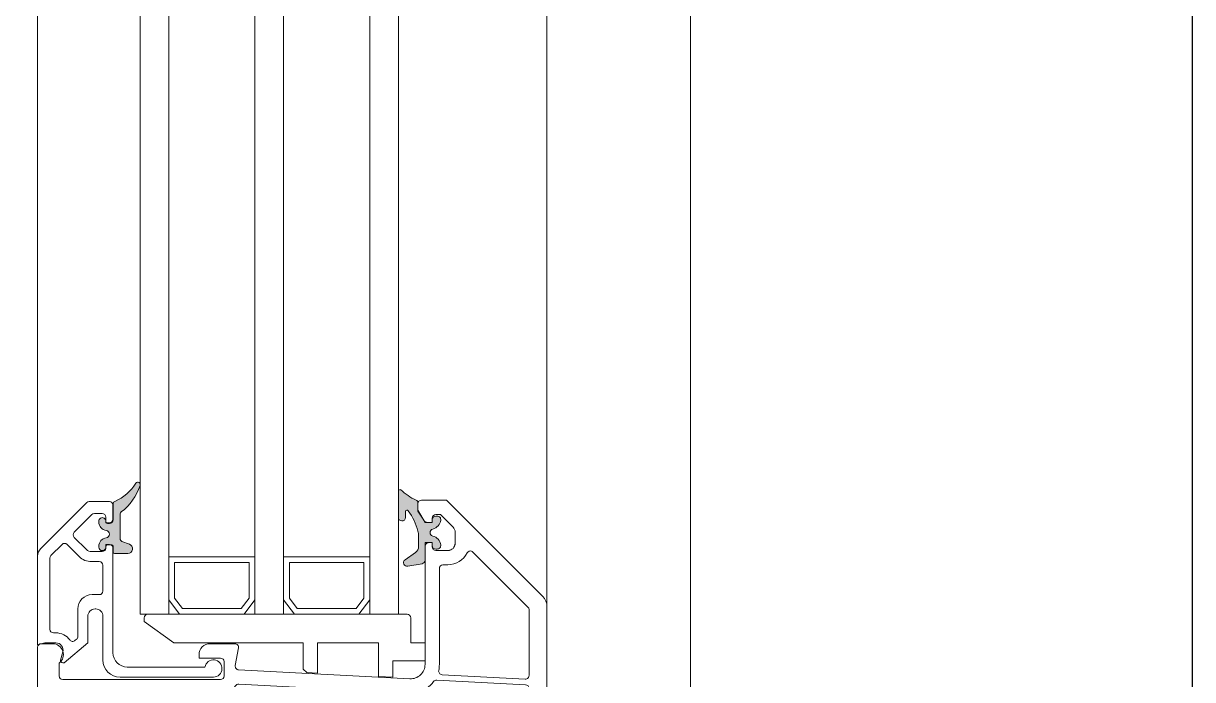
# Model space of a CAD drawing. Header units: millimetres. Extents: x 0 to 145404, y 0 to 194550.
# Drawn here: x 130112.5 to 130275.5, y 116159.8 to 116251.3 of the extents above; entities that cross this region are included whole.
import ezdxf

# ---------------------------------------------------------------- set-up
doc = ezdxf.new("R2010")
doc.units = ezdxf.units.MM
doc.linetypes.add('HIDDEN2', pattern=[0.1875, 0.125, -0.0625])
for name, color, linetype, lineweight in [('АР - детали окон', 152, 'Continuous', 0), ('АР - Наружная стена', 144, 'Continuous', 30), ('АР - Окна', 150, 'Continuous', 9), ('АР - Окна - детали окон', 152, 'Continuous', 9), ('АР - окна - открывание', 251, 'Continuous', 5), ('АР - Окна - резинки', 30, 'Continuous', 9), ('АР - стекла', 142, 'Continuous', 0)]:
    doc.layers.add(name, color=color, linetype=linetype, lineweight=lineweight)

# ---------------------------------------------------------------- blocks, each defined once
blk = doc.blocks.new('25')
at = {"layer": 'АР - Окна - детали окон'}
h = blk.add_hatch(color=256, dxfattribs=at)
h.dxf.hatch_style = 1
edge = h.paths.add_edge_path()
edge.add_arc((-2.497890888613941, -4.490323744679351), 0.5000000001979215, 359.9980242303806, 450.0000000113858)
edge.add_line((-2.4978908887133, -3.990323744481429), (-2.897890888620168, -3.990323744481429))
edge.add_line((-2.897890888620168, -3.990323744481429), (-2.897856888361275, -2.990343744633719))
edge.add_line((-2.897856888361275, -2.990343744633719), (-0.4505448886193335, -2.990323744481429))
edge.add_arc((-0.4505448926233743, -2.490323749247307), 0.4999999952341221, 270.0000004588292, 350.0000014347814)
edge.add_line((0.04185898136347532, -2.577147824922577), (0.3945129765197635, -0.5771478971000761))
edge.add_arc((-0.09789088773617238, -0.4903237435416674), 0.4999999991753122, 349.9999924519863, 504.9999998679782)
edge.add_line((-0.507466908544302, -0.2035355248954147), (-1.530025654006749, -1.663899909006432))
edge.add_arc((-2.34917788860536, -1.090323744747779), 0.9999999998267827, 270.0000000006183, 325.00001902461395, ccw=False)
edge.add_line((-2.349177888594568, -2.090323744574562), (-3.797890888527036, -2.090323744574562))
edge.add_arc((-3.970892281635298, -0.5442798727373308), 1.555693136728081, 250.04413564126241, 276.3848031232614, ccw=False)
edge.add_arc((-2.084391110469657, 6.651791598224109), 8.989503826501275, 234.41847612652668, 254.4000162285269, ccw=False)
edge.add_arc((-7.231827899811059, -0.4800328644187086), 0.1976053276153825, 87.85587721121601, 245.09883681721539, ccw=False)
edge.add_line((-7.224434838630259, -0.2825658845249563), (-6.391395028680563, -0.2769716049078852))
edge.add_arc((-6.417938009286713, 0.2214817820104262), 0.4991596024818057, 273.048160102038, 453.0481243120365)
edge.add_line((-6.444480678532273, 0.7199351855088025), (-10.12122348835692, 0.7199356651399285))
edge.add_arc((-10.02002408055945, 0.4746591346412935), 0.2653335571540195, 112.4207066408584, 199.3718991658691)
edge.add_arc((-16.2191599395261, -5.288230310842668), 8.221481362752604, 25.48880957200089, 43.64991330699951, ccw=False)
edge.add_arc((-8.503924998781292, -1.690323744480929), 0.3000000000005013, 191.5207785813584, 270.000000062365)
edge.add_line((-8.50392499845475, -1.990323744481429), (-7.42994188843295, -1.990323744481429))
edge.add_line((-7.42994188843295, -1.990323744481429), (-5.697874888777733, -2.990343744633719))
edge.add_line((-5.697874888777733, -2.990343744633719), (-5.697874888777733, -3.990343744633719))
edge.add_line((-5.697874888777733, -3.990343744633719), (-6.097890888340771, -3.990323744481429))
edge.add_arc((-6.097890888340771, -4.490323744481429), 0.5, 90, 180)
edge.add_line((-6.597890888340771, -4.490323744481429), (-6.597882888745517, -4.690369894495234))
edge.add_arc((-6.097882888730582, -4.690369895709321), 0.5000000000149347, 179.9999998608759, 277.9890196080795)
edge.add_arc((-6.236866216837992, -3.700075172161232), 1.500000002504433, 277.9890199275263, 345.8108212255253)
edge.add_arc((-4.297882886675707, -4.190323742523949), 0.500000001343046, 14.190192090774019, 165.8108215837725, ccw=False)
edge.add_arc((-2.358908226949, -3.700040888545715), 1.500000000648789, 194.1901916505838, 262.0129856835848)
edge.add_arc((-2.497856888678613, -4.69034047465727), 0.5000000002242052, 262.0129858622248, 360.0000000202263)
edge.add_line((-1.997856888454407, -4.690340474480763), (-1.9978908887133, -4.490340986521915))
at = {"layer": 'АР - Окна - детали окон', "ltscale": 0.5, "flags": 128}
blk.add_lwpolyline([(-1.9978908887133, -4.490340986521915, 0.4142236625048969), (-2.4978908887133, -3.990323744481429), (-2.897890888620168, -3.990323744481429), (-2.897856888361275, -2.990343744633719), (-0.4505448886193335, -2.990323744481429, 0.3639702390887247), (0.04185898136347532, -2.577147824922577), (0.3945129765197635, -0.5771478971000761, 0.8025849048733389), (-0.507466908544302, -0.2035355248954147), (-1.530025654006749, -1.663899909006432, -0.2446985312071642), (-2.349177888594568, -2.090323744574562), (-3.797890888527036, -2.090323744574562, -0.115441602755359), (-4.501844414509833, -2.006562666269019, -0.08740750107341748), (-7.315030458383262, -0.6592679049354047, -0.8188035862802794), (-7.224434838630259, -0.2825658845249563), (-6.391395028680563, -0.2769716049078852, 0.9999996876733664), (-6.444480678532273, 0.7199351855088025), (-10.12122348835692, 0.7199356651399285, 0.3987127071440715), (-10.27033589873463, 0.3866483953315765, -0.07940904775542464), (-8.79788070032373, -1.75024073314853, 0.356473528983741), (-8.50392499845475, -1.990323744481429), (-7.42994188843295, -1.990323744481429), (-5.697874888777733, -2.990343744633719), (-5.697874888777733, -3.990343744633719), (-6.097890888340771, -3.990323744481429, 0.414213562373095), (-6.597890888340771, -4.490323744481429), (-6.597882888745517, -4.690369894495234, 0.4556683960672588), (-6.028391228988767, -5.185517256846651, 0.3048806673354255), (-4.782628720160574, -4.067761602113023, -0.778623334121811), (-3.813139221630991, -4.067753026029095, 0.3048854015993097), (-2.567331217229366, -5.185490268049762, 0.4556578280662388), (-1.997856888454407, -4.690340474480763)], format="xyb", close=True, dxfattribs=at)
blk = doc.blocks.new('пф 22')
at = {"layer": 'АР - Окна - детали окон', "linetype": 'ByBlock', "ltscale": 100}
h = blk.add_hatch(color=252, dxfattribs=at)
h.dxf.hatch_style = 1
edge = h.paths.add_edge_path()
edge.add_line((0, 0), (0, -14.54080896731466))
edge.add_arc((-0.499999998263002, -14.54068688430056), 0.5000000131672642, 269.9999998009547, 359.9860103173127, ccw=False)
edge.add_line((-0.5, -15.04068689746782), (-24, -15.04068689746782))
edge.add_line((-24, -15.04068689746782), (-24, -16.54068689746782))
edge.add_line((-24, -16.54068689746782), (-0.5, -16.54068689746782))
edge.add_arc((-0.4999999993962079, -14.54068689434616), 2.000000003121659, 269.9999999827027, 359.9965028670595)
edge.add_line((1.5, -14.54080896731466), (1.5, 0))
edge.add_line((1.5, 0), (1.5, 14.45931310253218))
edge.add_arc((-0.5, 14.45931310253218), 2, 0, 90)
edge.add_line((-0.5, 16.45931310253218), (-24, 16.45931310253218))
edge.add_line((-24, 16.45931310253218), (-24, 14.95931310253218))
edge.add_line((-24, 14.95931310253218), (-0.5, 14.95931310253218))
edge.add_arc((-0.5, 14.45931310253218), 0.5, 0, 90, ccw=False)
edge.add_line((0, 14.45931310253218), (0, 0))
at = {"layer": 'АР - Окна - детали окон', "linetype": 'Continuous', "ltscale": 0.5, "flags": 128}
for points in [[(10.00007638242096, -36.58600461808965, 0.414213562373095), (10.50004599988461, -36.086035000626), (10.50004599988461, -34.48602943634614, 0.7207612074404529), (7.800040999893099, -33.58603561716154), (6.000045626424253, -33.58603561716154, -0.414213562373095), (5.500045999884605, -33.08603599062189), (5.500045999884605, -11.08603524370119, -0.414213562373095), (6.000045626424253, -10.58603561716154), (8.000046373344958, -10.58603561716154, -0.414213562373095), (8.500045999884605, -11.08603524370119), (8.500045999884605, -14.08603561716154), (9.000047120731324, -14.08603561716154, 0.414213562373095), (10.50004599988461, -12.5860367375426), (10.50004599988461, -9.086035237181932, 0.4663076484297019), (9.91322219464928, -8.593631582800299), (7.44750710343942, -9.028403598815203, -0.4504671432811831), (6.861367993056774, -8.56216748431325), (5.610316006001085, 15.30932527175173, -0.4296339427720533), (7.607575501780957, 17.41399738285691), (24.05231806775555, 17.41399538284168, 0.3888787210067404), (24.55041496362537, 17.87041696766391), (24.59797200001776, 18.41399538284168), (24.00001462642103, 18.41399538284168, -0.414213562373095), (23.50001499988139, 18.91399500938132), (23.50001499988139, 20.61399313015863, -0.414213562373095), (24.50001425296068, 21.61399238277227), (26.05734236398712, 21.61399238277227, -0.1989110945363628), (26.7644458077848, 21.32110257539898), (28.5, 19.58556538308039), (28.5, 18.91399500938132, -0.414213562373095), (28.00000037346035, 18.41399538284168), (27.39796000020579, 18.41399538284168), (27.46741699893028, 17.6200923928991, 0.2447000054231404), (27.71551699982956, 17.230655382853), (29.00003100000322, 16.41399538284168), (30.00000037346035, 16.41399538284168, 0.414213562373095), (30.5, 16.91399500938132), (30.5, 20.41399538284168), (17.08584924926981, 33.82818413339555, 0.1989125858137271), (15.67163771158084, 34.41397138312459), (-26.00000008568168, 34.41399538284168, 0.414213731059474), (-26.5, 33.91399575630203), (-26.5, 31.91399500938132, 0.414213562373095), (-26.00000037346035, 31.41399538284168), (-25.00000048009679, 31.41399538284168, -0.4142133840902218), (-24.5, 30.91399520728737), (-24.49999300017953, 19.41399531392381, -0.414213740655921), (-24.99999262625352, 18.91399538284168), (-27.00000037346035, 18.91399538284168, 0.414213562373095), (-27.5, 18.41399575630203), (-27.5, 4.613992382772267), (-25.29999999981374, 4.613992382772267), (-25.29999999981374, 2.613992382772267), (-21.30000300006941, 2.613992382772267), (-21.30000300006941, 3.895615439862013, -0.5223602831779204), (-20.62634552968666, 4.364490208681673), (-16.22634065011516, 2.734860623721033, -0.3137494600325467), (-15.89999700011685, 2.26598523883149), (-15.89999700011685, -2.163137617055327, -0.3779650000000018), (-15.89999700011685, -4.808889617212117), (-15.89999700011685, -9.237997472751886, -0.3137494600325357), (-16.22634065011516, -9.70687285810709), (-20.62634552968666, -11.33650244306773, -0.5223602831779198), (-21.30000300006941, -10.86762767378241), (-21.30000300006941, -9.586004617158324), (-25.29999999981374, -9.586004617158324), (-25.29999999981374, -11.58600461715832), (-27.5, -11.58600461715832), (-27.5, -19.08600499061868, -0.4142136248932759), (-27.99999973317608, -19.58600461715832), (-42.0543365618214, -19.58600161690265, 0.3888803697501749), (-42.55243732081726, -20.04242928186432), (-42.59999099979177, -20.58600461715832), (-41.99999962653965, -20.58600461715832, -0.414213562373095), (-41.5, -21.08600424369797), (-41.5, -22.58600536407903, -0.414213562373095), (-42.4999992530793, -23.58600461715832), (-45.5000007469207, -23.58600461715832, -0.414213562373095), (-46.5, -22.58600536407903), (-46.5, -21.08600442530587, -0.414213562373095), (-46.00000019138679, -20.58600461669266), (-45.40000900020823, -20.58600461715832), (-45.4475716734305, -20.04241792252287, 0.3888761047889064), (-45.94566395692527, -19.58600461715832), (-48.00000037346035, -19.58600461715832, 0.414213562373095), (-48.5, -20.08600424369797), (-48.5, -34.5860055256635, 0.414213562373095), (-46.50000090850517, -36.58600461715832)], [(-22.49999199993908, 17.91399556677788, 0.4142133888067069), (-21.9999915198423, 17.41399538284168), (3.865917682182044, 17.41399538284168, 0.2504918936243434), (4.281657267827541, 17.63621778367087, -0.08529994887351053), (5.214333735406399, 18.61905418522656, 0.2504917592246894), (5.414493041113019, 19.04585360083729), (4.764936031773686, 31.44014477403834, 0.3989593756714407), (4.265620961319655, 31.91397738270462), (-21.99999956879765, 31.91399338282645, 0.4142139143587452), (-22.5, 31.413992960006)], [(7.607576000038534, 19.41399738285691), (21.00001529883593, 19.41399538284168, 0.414213606113147), (21.50001499988139, 19.91399500938132), (21.50001499988139, 20.61399480700493, -0.2836257497458363), (23.15387168247253, 23.29501822357997, 0.5113885279364263), (23.28306865971535, 24.09540872322395), (15.61097495863214, 31.76752442447469, 0.1989125985937846), (15.25742171378806, 31.91397138312459), (6.068092086818069, 31.91397638292983, 0.4296340573823559), (5.568777000531554, 31.38780837273225), (6.176575026940554, 19.79032387118787, 0.4607369999999725), (6.779411501251161, 19.32732548890635, -0.0521850000000031)], [(3.707591000013053, 16.30288438312709, 0.4814801107898688), (3.220092820003629, 16.91399538284168), (-25.00000037346035, 16.91399538284168, 0.414213562373095), (-25.5, 16.41399575630203), (-25.5, 7.113992009311914, 0.414213562373095), (-25.00000037346035, 6.613992382772267), (-20.94153100019321, 6.613992382772267), (-15.53171361191198, 4.6103579797782, -0.3137490212917867), (-13.89999700011685, 2.265986907761544), (-13.89999399986118, 0.2639856124296784, 0.2360675819971982), (-13.69999401690438, -0.1360136042349041), (-10.29999399976805, -2.686013617087156, -0.5000000000003286), (-10.29999400023371, -4.286013617180288), (-13.69999565929174, -6.836014861706644, 0.2360679774990762), (-13.89999700011685, -7.236017542891204), (-13.89999700011685, -9.237995395902544, -0.3137494327936865), (-15.53171361191198, -11.58237021416426), (-20.94153100019321, -13.58600461715832), (-25.00000037346035, -13.58600461715832, 0.414213562373095), (-25.5, -14.08600424369797), (-25.5, -18.58603599062189, 0.414213562373095), (-25.00000037346035, -19.08603561716154), (-7.599953626282513, -19.08603561716154, 0.414213562373095), (-7.099954000208527, -18.58603599062189), (-7.099954000208527, -17.28600461687893, -0.9999999999999999), (-6.29995399992913, -17.28600461687893), (-6.29995399992913, -18.58603599062189, 0.414213562373095), (-5.799954373389482, -19.08603561716154), (3.000046373344958, -19.08603561716154, 0.414213562373095), (3.500045999884605, -18.58603599062189), (3.500045999884605, -11.08603619178757, -0.2531711279393059), (4.632179525215179, -8.993442273698747, 0.2671472280829498), (4.857920944690704, -8.54875556519255), (3.613057000096887, 15.20465338276699, -0.06922300000000016)], [(-13.89999700011685, -4.808889617212117), (-13.89999700011685, -5.73601561691612), (-10.89999399986118, -3.486013616900891), (-13.89999700011685, -1.236011616885662), (-13.89999700011685, -2.163137617055327, -0.3779649999999959)], [(3.500045999884605, -20.38603524351493, 0.414213562373095), (3.000046373344958, -19.88603561697528), (-25.00000037346035, -19.88603561697528, 0.414213562373095), (-25.5, -20.38603524351493), (-25.5, -33.58600499061868, 0.414213562373095), (-25.00000037346035, -34.08600461715832), (3.000046373344958, -34.08600461715832, 0.414213562373095), (3.500045999884605, -33.58600499061868)], [(-27.99999918974936, -21.58600461715832), (-39.0000002826564, -21.58600261714309, 0.4142136156264128), (-39.5, -22.08600224368274), (-39.5, -33.58600499061868, 0.414213562373095), (-39.00000037346035, -34.08600461715832), (-26.79999962635338, -34.08600461715832, 0.414213562373095), (-26.29999999981374, -33.58600499061868), (-26.29999999981374, -21.83554985420778, 0.5405750318884611), (-26.99999982770532, -21.37729254178703, -0.1032438360558487)], [(-40.29999999981374, -25.6454167063348, 0.5718902783057536), (-41.04285728838295, -25.20835777744651, -0.1274789111112957), (-42.49999928055331, -25.58600461715832), (-45.50000037346035, -25.58600461715832, 0.414213562373095), (-46, -26.08600424369797), (-46, -33.58600499061868, 0.414213562373095), (-45.50000037346035, -34.08600461715832), (-40.79999962635338, -34.08600461715832, 0.414213562373095), (-40.29999999981374, -33.58600499061868)]]:
    blk.add_lwpolyline(points, format="xyb", close=True, dxfattribs=at)
at = {"layer": 'АР - Окна - детали окон', "color": 252, "linetype": 'Continuous', "ltscale": 0.5, "flags": 128}
blk.add_lwpolyline([(0, 0), (0, -14.54080896731466, -0.4141420506258557), (-0.5, -15.04068689746782), (-24, -15.04068689746782), (-24, -16.54068689746782), (-0.5, -16.54068689746782, 0.4141956854021884), (1.5, -14.54080896731466), (1.5, 0), (1.5, 14.45931310253218, 0.414213562373095), (-0.5, 16.45931310253218), (-24, 16.45931310253218), (-24, 14.95931310253218), (-0.5, 14.95931310253218, -0.414213562373095), (0, 14.45931310253218)], format="xyb", close=True, dxfattribs=at)
blk = doc.blocks.new('пф 44')
at = {"layer": 'АР - Окна - детали окон', "linetype": 'Continuous', "ltscale": 0.5, "flags": 128}
for points in [[(0.2000115691917017, -13.20097998090205), (0.2000024996232241, -2.383212346292567, 2.154456899802128), (-1.199998417287134, -1.199997224204708), (-1.199987517320551, -14.20098082520417, 0.4142134815881238), (1.200013704132289, -16.60097868429148), (7.300013130181469, -16.60097525254241, -0.4142135836325451), (8.300013639149256, -17.60097470891196), (8.300013688043691, -17.70097623259062, -0.414214246700944), (7.300011895247735, -18.70097666894435), (3.577423366485164, -18.7009697953763), (0.8000015554716811, -22.01097220781958), (0.8000030254479498, -22.1999930376769, 0.4931435481131065), (1.177648855140433, -22.48977269214811), (2.309132204507478, -22.18659005840891, -0.4931461045081897), (3.567953286925331, -23.1525152665854), (3.567953286925331, -24.70096947351703), (3.300001341267489, -25.70096941987867), (15.6786780472612, -25.70097100987914, 0.1989123630725275), (16.7393393003149, -25.26163075343356), (23.15355366631411, -18.84741639753338, 0.1989123677162542), (23.30000026838388, -18.49386302649509), (23.30000026838388, -15.70096992631443, 0.414213562373095), (22.80000031529926, -15.20096995314816), (20.80000040249433, -15.20096986313001, 0.4142135619999984), (20.30000042938627, -15.70096995632048), (20.30000042938627, -16.20096992948675), (21.10000030067749, -16.2009697923495, -0.4142136125835799), (21.60000035958365, -16.70096976551577), (21.60000035958365, -17.78970000628033, -0.1989123675822483), (21.4535537577467, -18.14325337816263), (18.99435753736179, -20.60244959482225, -0.4142149376303149), (18.28724913403857, -20.60244793415768), (16.59289384819567, -18.90807673428208, -0.1989123979999996), (16.30000064393971, -18.20096982221003), (16.30000064393971, -16.70096994267078, -0.414213562373095), (16.80000061716419, -16.20096992948675), (17.30000059027225, -16.20096992948675), (17.30000059027225, -15.70096995632048, 0.414213562373095), (16.80000061716419, -15.20096998312511), (2.200012587127276, -15.20097819680814, -0.4142134815881235)], [(4.463407418341376, -20.1009713562089, 0.2216951465911296), (4.080384294618852, -20.27957754125237), (3.900997258489951, -20.49336268534535, 0.4333548528877233), (3.988145990646444, -21.21781833446585, -0.2387820233488146), (4.967953211860731, -23.15251526879729), (4.967953211860731, -23.50096981634852, 0.4142135247519348), (5.46795312082395, -24.00096978954389), (15.38872922898736, -24.000971063826, 0.1989124005592738), (15.74228266451973, -23.85452446254203), (17.29730135214049, -22.29950577730779, 0.4142121871152639), (17.29730301280506, -21.59240069414955), (15.60294438386336, -19.89802615100052, -0.1989123979999998), (14.90000071900431, -18.20096962357638), (14.90000071900431, -17.10097123141168, 0.4142137271492756), (14.40000046452042, -16.6009712582163), (10.80001297872514, -16.60097328352276, 0.4142135411136461), (10.30001328676008, -17.10097350168508), (10.30001377675217, -18.1009775675775, -0.4142142467009426), (8.300010191160254, -20.10097844028496)]]:
    blk.add_lwpolyline(points, format="xyb", close=True, dxfattribs=at)
blk = doc.blocks.new('пф 33')
at = {"layer": 'АР - Окна - детали окон', "color": 30, "linetype": 'Continuous', "ltscale": 0.5, "flags": 128}
blk.add_lwpolyline([(-0.4999997654231265, 19.71098776560393), (-3.999998123268597, 19.71098776560393), (-3.999998123268597, 21.71098682723823), (-6.499996950267814, 21.71098682723823), (-6.499996950267814, 17.21098893860471), (-8.764191380119883, 17.21098893860471), (-8.65937587118242, 15.21098987697042), (-3.999998123268597, 15.21098987697042), (-3.999998123268597, 6.710993865068303), (-8.213909957907163, 6.710993865068303), (-8.137806118931621, 5.258846106386045), (-7.676781051792204, 4.710994803434005), (-3.999998123268597, 4.710994803434005), (-3.999998123268597, -13.28903111538966), (-0.999999530846253, -17.43718915255158), (-0.4999997654231265, -17.43952173480648, 0.414213562373095), (7.628987077623606e-05, -16.98829005213338), (0, 19.21098800018081, 0.4142135623728348)], format="xyb", close=True, dxfattribs=at)
at = {"layer": 'АР - Окна - детали окон', "color": 126, "linetype": 'Continuous', "ltscale": 0.5, "flags": 128}
for points in [[(8.000550235854462, 14.00072046372225), (2.000553051009774, 14.00072046372225), (0.000553989433683455, 12.50072116751107), (0.000553989433683455, 3.500723513454432), (2.000553051009774, 2.00072421724326), (8.000550235854462, 2.00072421724326)], [(7.200550611247309, 13.20072083911509), (2.267219592584297, 13.20072083911509), (0.8005536140408367, 12.1007213552075), (0.8005536140408367, 3.900723325816216), (2.267219592584297, 2.800723841908621), (7.200550611247309, 2.800723841908621)], [(8.000550235854462, -1.999273905967129), (2.000553051009774, -1.999273905967129), (0.000553989433683455, -3.499273202178301), (0.000553989433683455, -12.49927085623494), (2.000553051009774, -13.99927015244612), (8.000550235854462, -13.99927015244612)], [(7.200550611247309, -2.79927353063249), (2.267219592584297, -2.79927353063249), (0.8005536140408367, -3.899273014540086), (0.8005536140408367, -12.09927104393137), (2.267219592584297, -13.19927052783896), (7.200550611247309, -13.19927052783896)]]:
    blk.add_lwpolyline(points, close=True, dxfattribs=at)
blk = doc.blocks.new('Ручка')
at = {"layer": 'АР - детали окон', "ltscale": 100}
for p, q in [((-14.24350300012156, 22.98951300000772), (-15.06198527896777, 27.95007285103202)), ((14.24350300012156, 22.98951300000772), (13.16300024371594, 29.12171606905758)), ((14.24350300012156, 22.98951300000772), (-14.24350300012156, 22.98951300000772)), ((-9.645599999930708, 22.98951300000772), (-10.49521300010383, 22.98951300000772)), ((-10.49521300010383, 22.98951300000772), (-10.49521300010383, 21.9899690002203)), ((10.49521300010383, 22.98951300000772), (9.645599999930708, 22.98951300000772)), ((10.49521300010383, 21.9899690002203), (10.49521300010383, 22.98951300000772)), ((-14.24350300012156, 21.9899690002203), (-14.49338900018483, 15.99270500009879)), ((14.24350300012156, 21.9899690002203), (-14.24350300012156, 21.9899690002203)), ((14.49338900018483, 15.99270500009879), (14.24350300012156, 21.9899690002203)), ((-14.49338900018483, 15.99270500009879), (-15.49293299997225, 0)), ((15.49293299997225, 0), (14.49338900018483, 15.99270500009879))]:
    blk.add_line(p, q, dxfattribs=at)
blk.add_lwpolyline([(-15.49293299997225, 0), (15.49293299997225, 0)], dxfattribs=at)
for centre, radius, start, end in [((-31.8890312644653, -228.6706849504262), 282.711042, 90.01365701673558, 93.79441902554831), ((-33.27203026460484, -28.14162895036862), 82.19250799999998, 72.05439301244996, 89.08285799409224), ((-39.21222626464441, -127.6389819504693), 181.417247, 93.59822999961273, 112.4603150082171), ((-33.59409341262654, -23.36045859195292), 77.76354111569839, 63.10838020312742, 70.74312338717209), ((-8.235967193264514, 27.57117006648332), 20.87411976545867, 31.43431782930259, 61.95382669843115), ((-47.95167226437479, -151.1501239505596), 192.612141, 84.62931098845301, 108.3191369686013), ((-106.9195932643488, 36.13630404928699), 4.198084999999999, 112.4315120364487, 168.2929529980693), ((-31.51382826454938, 23.69879204966128), 16.992249, 14.48872092428418, 84.62931098845301), ((-12.61638326477259, 24.57043504947796), 26.178059, 10.01224300291202, 32.0381130083933), ((-101.2415812644176, 34.96603504940868), 9.995441, 168.3284259607709, 189.8284370039755), ((-109.1200842643156, 33.59823404951021), 1.999088, 189.7459590073993, 288.3265279762851)]:
    blk.add_arc(centre, radius, start, end, dxfattribs=at)
blk = doc.blocks.new('23')
at = {"layer": 'АР - Окна - детали окон'}
h = blk.add_hatch(color=256, dxfattribs=at)
h.dxf.hatch_style = 1
edge = h.paths.add_edge_path()
edge.add_arc((-8.208106946912146, 4.646628613338414), 7.811530393737961, 288.6076839105438, 322.2093995965438)
edge.add_arc((-1.781166557692242, -0.299999949606649), 0.3000000145663987, 89.99999946563219, 147.7918175866326, ccw=False)
edge.add_line((-1.781166554894298, 6.495974957942963e-08), (1.781166554894298, -6.495974957942963e-08))
edge.add_arc((1.781166552217393, -0.300000053637945), 0.2999999886781954, 20.000305683748593, 89.99999948874859, ccw=False)
edge.add_line((2.06307378038764, -0.1973925104830414), (2.44922939594835, -1.258328680647537))
edge.add_arc((3.080003574344404, -1.028741825116302), 0.6712571700651965, 200.000307202049, 360.000133667049)
edge.add_line((3.751260744407773, -1.028740259120241), (3.751256474293768, 0.8000010077375919))
edge.add_arc((3.55125666433014, 0.8000010149553418), 0.1999998099636288, 359.9999979322649, 449.999997932265)
edge.add_line((3.55125667154789, 1.00000082491897), (2.75126410741359, 1.000001814914867))
edge.add_arc((2.751264109060976, 1.200002569725034), 0.2000007548101672, 180.0002696770609, 269.9999995280606, ccw=False)
edge.add_line((2.551263354253024, 1.200001628370956), (2.551264348439872, 1.800000000046566))
edge.add_arc((2.751264153469165, 1.80000192000373), 0.1999998050385082, 90.00000052074819, 180.000550027748, ccw=False)
edge.add_line((2.751264151651412, 2.000001725042239), (2.851264526601881, 1.999998945044354))
edge.add_arc((2.85126454429701, 2.50000180490315), 0.5000028598587963, 269.9999979722992, 449.9999979722992)
edge.add_line((2.851264561992139, 3.000004664761946), (2.75126418704167, 3.000001814914867))
edge.add_arc((2.751264196996823, 1.80000106411527), 1.200000750799597, 90.00000047532326, 172.8476248156611)
edge.add_arc((1.051271014410101, 2.013324694916746), 0.513324610099394, 187.1523618164302, 352.84762477343014, ccw=False)
edge.add_arc((-0.6487216040199888, 1.800000766838957), 1.200000228046479, 7.152398358069442, 90.0000228620694)
edge.add_line((-0.6487220828421414, 3.00000099488534), (-0.7487243679352105, 3.000000024912879))
edge.add_arc((-0.7487253393046592, 2.499998114770278), 0.5000019101435441, 89.99988868968572, 269.9998886896865)
edge.add_line((-0.7487263106741011, 1.999996204627678), (-0.6487221186980605, 2.000000974861905))
edge.add_arc((-0.6487221202829848, 1.800001170056227), 0.1999998048056777, -0.0005499610475112604, 89.99999954595222, ccw=False)
edge.add_line((-0.4487223154865205, 1.799999250331894), (-0.4487366825342178, 1.500002343440428))
edge.add_arc((-0.9487367426901467, 1.500002283921406), 0.5000000601559325, -89.99999310663912, 6.820376711402787e-06, ccw=False)
edge.add_line((-0.9487366825342178, 1.000002223765478), (-3.217375070322305, 1.00000006495975))
edge.add_arc((-3.217375071290585, 0.7000000591667219), 0.3000000057930277, 89.99999981507213, 164.3052310621132)
edge.add_arc((-9.229681223983414, 3.184493197215803), 6.207607574084281, 300.5429580585503, 337.22207842555036, ccw=False)
edge.add_arc((-5.860283605717838, -2.438004178933466), 0.3498912035769338, 127.8701900313002, 294.4338547853005)
at = {"layer": 'АР - Окна - детали окон', "linetype": 'Continuous', "ltscale": 0.5, "flags": 128}
blk.add_lwpolyline([(-5.715553747490048, -2.75655891909264, 0.1476748019474032), (-2.035001687239856, -0.1401008071843535, -0.2576486926793444), (-1.781166554894298, 6.495974957942963e-08), (1.781166554894298, -6.495974957942963e-08, -0.3152973200329164), (2.06307378038764, -0.1973925104830414), (2.44922939594835, -1.258328680647537, 0.8390983408607907), (3.751260744407773, -1.028740259120241), (3.751256474293768, 0.8000010077375919, 0.414213562373095), (3.55125667154789, 1.00000082491897), (2.75126410741359, 1.000001814914867, -0.4142121813853099), (2.551263354253024, 1.200001628370956), (2.551264348439872, 1.800000000046566, -0.4142163714287553), (2.751264151651412, 2.000001725042239), (2.851264526601881, 1.999998945044354, 0.9999999999999999), (2.851264561992139, 3.000004664761946), (2.75126418704167, 3.000001814914867, 0.378106001510462), (1.560601207893342, 1.949411399429664, -0.8823576009580578), (0.5419408059678972, 1.949411518638954, 0.378106002326665), (-0.6487220828421414, 3.00000099488534), (-0.7487243679352105, 3.000000024912879, 1.000000000000007), (-0.7487263106741011, 1.999996204627678), (-0.6487221186980605, 2.000000974861905, -0.4142163714287553), (-0.4487223154865205, 1.799999250331894), (-0.4487366825342178, 1.500002343440428, -0.4142135620000036), (-0.9487366825342178, 1.000002223765478), (-3.217375070322305, 1.00000006495975, 0.3360769060652119), (-3.506190011277795, 0.7811538262758404, -0.161423431392493), (-6.075072918087244, -2.161798810353503, 0.889119394300154)], format="xyb", close=True, dxfattribs=at)
blk = doc.blocks.new('блок балконный дверной с проходом 750мм')
at = {"layer": 'АР - детали окон', "color": 251}
blk.add_lwpolyline([(-950.000098820652, 79.99791722252277), (-900.000098820652, 79.99791722252277), (-900.000098820652, 149.9979172225228), (-50.00009882065217, 149.9979172225228), (-50.00009882065217, 79.99791722252277), (-9.882065216970659e-05, 79.99791722252277), (-9.882065216970659e-05, -250.0020827774772), (-950.000098820652, -250.0020827774771)], close=True, dxfattribs=at)
at = {"layer": 'АР - детали окон', "color": 252, "linetype": 'Continuous', "ltscale": 0.5, "flags": 128}
for points in [[(-0.0002799008871079423, 79.9997283817863), (-950.000098820652, 79.99791722205711)], [(-826.1183537294855, 60.001217348057), (-123.6859783716136, 60.00121964876755)], [(-130.7354392249035, -10.99861389282731), (-819.0688928761956, -10.99861619359606)]]:
    blk.add_lwpolyline(points, dxfattribs=at)
at = {"layer": 'АР - детали окон', "linetype": 'Continuous', "ltscale": 0.5, "flags": 128}
blk.add_lwpolyline([(-888.2898797699308, -10.99863911602213), (-831.7899047886531, -10.99863911695346, 0.4142135623730951), (-831.2899360765296, -10.49867040482812), (-831.2899360765296, -8.898667737818215, 0.7207612074404529), (-833.9899361873831, -7.998675548331704), (-835.7899283014413, -7.998675548331704, -0.4142135623730951), (-836.2899270225898, -7.498676827184937), (-836.2899270225898, 14.50128408240354, -0.4142135623730951), (-835.7899283014413, 15.00128280355031), (-833.7899311760993, 15.00128280355031, -0.4142135623730951), (-833.2899324549508, 14.50128408240354), (-833.2899324549508, 11.50128914130775), (-832.7899322395024, 11.50128914130775, 0.4142135623730951), (-831.2899360765296, 13.00128530474623), (-831.2899360765296, 16.50128046734764, 0.4663076484297019), (-831.8767588191477, 16.99368323009159), (-834.3424694454734, 16.55891200135531, -0.4504671432811832), (-834.928607494483, 17.02514727160425), (-836.1796572161475, 40.89659680146335, -0.4296339427720534), (-834.1824013369842, 43.00126510145284), (-817.737688548943, 43.00126310144125, 0.3888787210067404), (-817.2395925550227, 43.45768385978201), (-817.1920356047485, 44.00126129065367), (-817.7899918955663, 44.00126129065367, -0.4142135623730951), (-818.2899906167149, 44.50126001180044), (-818.2899906167149, 46.20125505424195, -0.4142135623730951), (-817.289993174425, 47.20125249606983), (-815.7326678833851, 47.20125249606983, -0.1989110945363628), (-815.0255657200032, 46.90836321905746), (-813.2900146705069, 45.1728291694287), (-813.2900146705069, 44.50126001180044, -0.4142135623730951), (-813.7900133916555, 44.00126129065367), (-814.3920526747461, 44.00126129065367), (-814.3225958017865, 43.20735973830207, 0.2447000054231404), (-814.0744962501485, 42.81792343344361), (-812.789984575953, 42.00126491222883), (-811.7900170132343, 42.00126491222883, 0.4142135623730951), (-811.2900182920857, 42.5012636333756), (-811.2900182920857, 46.00125766907851), (-824.7041447526353, 59.4154221293845, 0.1989125858137271), (-826.1183537294855, 60.00120831837714), (-867.7899160682573, 60.00123231805057, 0.414213731059474)], format="xyb", dxfattribs=at)
blk.add_lwpolyline([(-834.1824008387266, 45.00126147987768), (-820.7899857907905, 45.00125947986609, 0.4142136061131471), (-820.2899869951434, 45.50125820101286), (-820.2899869951434, 46.20125673108461, -0.2836257497458363), (-818.6361333073291, 48.88227529289699, 0.5113885279364263), (-818.5069365640375, 49.68266434320296), (-826.1790163725891, 57.35476615188028, 0.1989125985937846), (-826.5325689772217, 57.501212845347), (-835.7218819642658, 57.50121784514315, 0.429634057382356), (-836.2211961463981, 56.97505078772312), (-835.6133992205869, 45.37758728676246, 0.4607369999999725), (-835.0105638378809, 44.91458974287136, -0.0521850000000031)], format="xyb", close=True, dxfattribs=at)
at = {"layer": 'АР - окна - открывание', "color": 252, "linetype": 'HIDDEN2', "lineweight": 0, "ltscale": 75}
blk.add_arc((-50.5144568612377, -0.0003663423633781804), 839.7754183786165, 180, 270, dxfattribs=at)
at = {"layer": 'АР - стекла'}
for points in [[(-122.6195224891344, 39.29084659801057), (-827.1847758915101, 39.29057083261588), (-827.1847758915101, 35.29058334995327), (-122.6195224891344, 35.29085911534796)], [(-122.6195224891344, 23.29088236314394), (-827.1847758915101, 23.29060659774925), (-827.1847758915101, 19.29061008499932), (-122.6195224891344, 19.29088585039401)], [(-122.6195966960877, 7.290933645364674), (-827.1847758915101, 7.290642362884427), (-827.1847758915101, 3.290645850192703), (-122.6195966960877, 3.290937132672951)]]:
    blk.add_lwpolyline(points, close=True, dxfattribs=at)
at = {"layer": 'АР - детали окон', "linetype": 'ByBlock', "xscale": 0.9999981892122862, "yscale": 0.9999981892122862, "zscale": 0.9999981892122862}
for name, p in [('пф 22', (-841.7899630630563, 25.5873082813284, 0.001309011085316926)), ('пф 33', (-827.1848121629664, 21.2903252521298, 0.001309011085316926)), ('пф 44', (-834.7475425326993, 14.70230827731004, 0.001309011085316926))]:
    blk.add_blockref(name, p, dxfattribs=at)
at = {"layer": 'АР - детали окон', "xscale": 0.9999981892122862, "yscale": 0.9999981892122862, "zscale": 0.9999981892122862, "rotation": 180}
blk.add_blockref('Ручка', (-860.0398922792956, -10.99863911648779, 0.001309011085316926), dxfattribs=at)
at = {"layer": 'АР - Окна - резинки', "xscale": 0.9999981892122862, "yscale": 0.9999981892122862, "zscale": 0.9999981892122862, "rotation": 180}
for name, p in [('25', (-820.0899172458812, 40.01092477168615, 0.001309011085316926)), ('23', (-814.9592299055585, 0.5280548897023607, 0.001309011085316926))]:
    blk.add_blockref(name, p, dxfattribs=at)
blk = doc.blocks.new('Квартира 2К 10150 тип 3')
at = {"layer": 'АР - Наружная стена'}
blk.add_lwpolyline([(6050.000000003725, 6419.999999996275), (6050.000000002794, 10349.99999999697), (5650.000000002794, 10349.99999999697), (5650.000000003725, 6419.999999996275)], close=True, dxfattribs=at)
at = {"layer": 'АР - Окна', "xscale": -1, "rotation": 270}
blk.add_blockref('блок балконный дверной с проходом 750мм', (5900.002082781866, 8750.000098817516), dxfattribs=at)
blk = doc.blocks.new('V_Section_2')
blk.add_blockref('Квартира 2К 10150 тип 3', (8949.999999575317, -25799.99999996624))

msp = doc.modelspace()

# ---------------------------------------------------------------- block references
msp.add_blockref('V_Section_2', (115275.460059089, 134046.1139150588, 1.056413898744269e-07))

doc.saveas('drawing.dxf')
